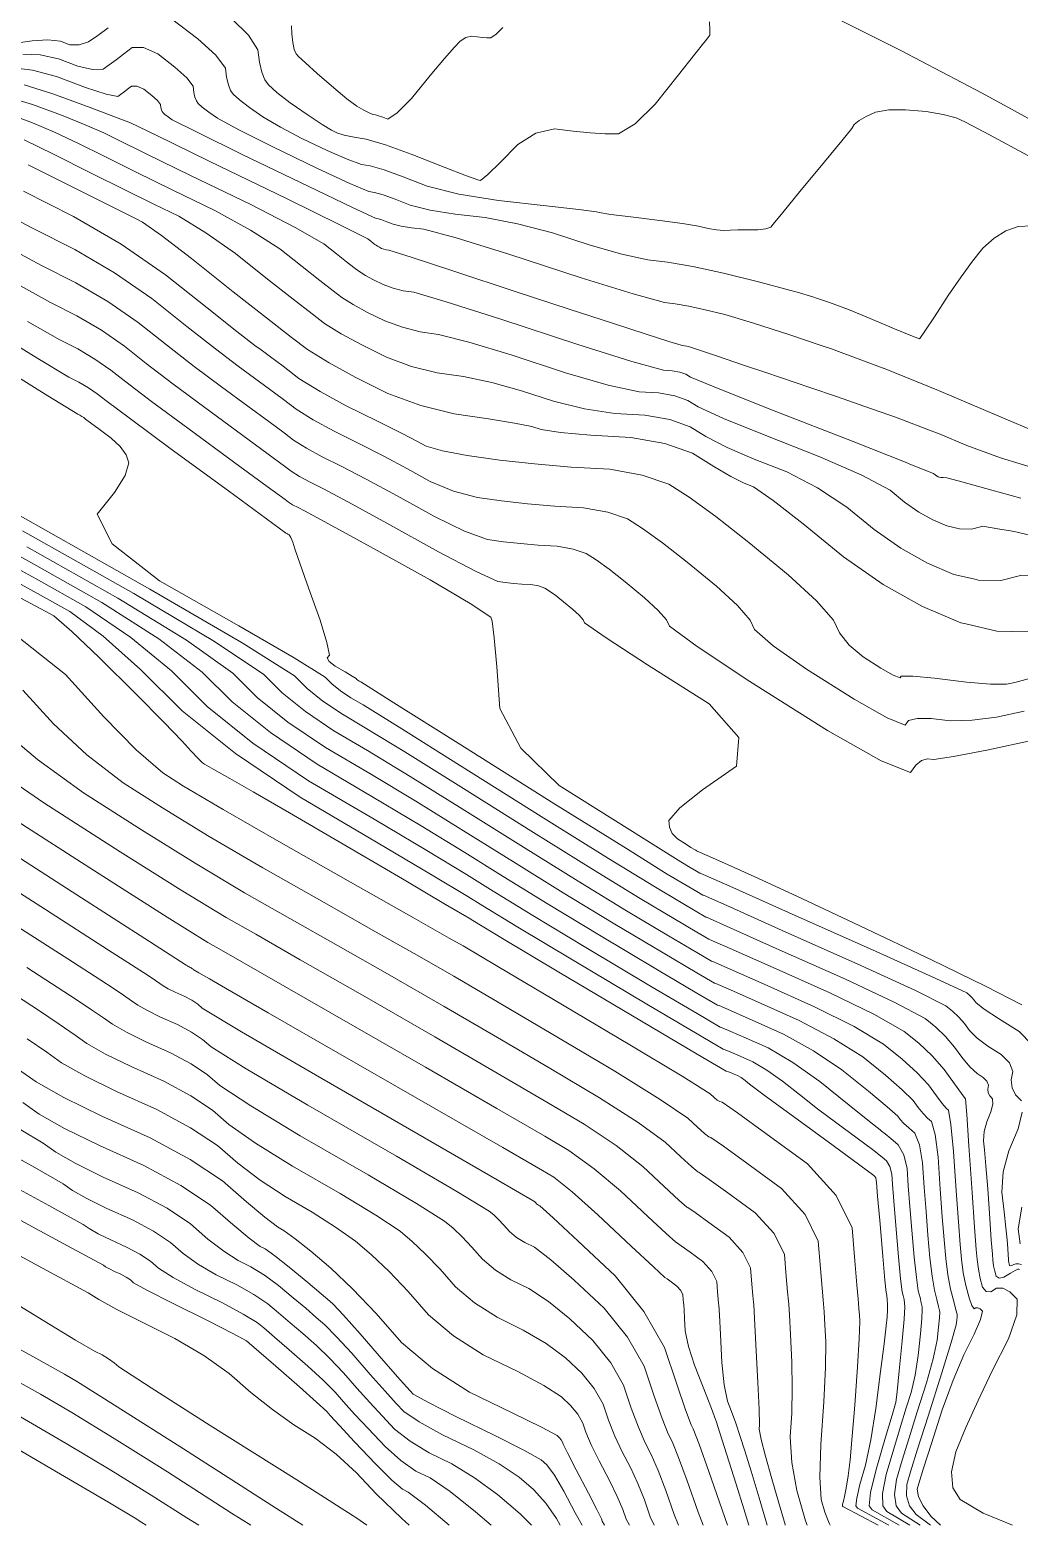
# Model space of a CAD drawing. Header units: inches. Extents: x 1337389 to 1347141, y 407035 to 414577.
# Drawn here: x 1341984.1 to 1342295.5, y 407035.3 to 407505.8 of the extents above; entities that cross this region are included whole.
import ezdxf

# ---------------------------------------------------------------- set-up
doc = ezdxf.new("R2010")
doc.units = ezdxf.units.IN
doc.header["$MEASUREMENT"] = 0
doc.layers.add('Topo', color=7, linetype='Continuous', lineweight=15, true_color=0x459900)

msp = doc.modelspace()

# ---------------------------------------------------------------- linework, layer by layer
at = {"layer": 'Topo'}
for p, q in [((1342252.713, 407399.339, 795), (1342237.783, 407404.9229, 795)), ((1342225.312, 407394.7407, 800), (1342229.614, 407393.2841, 800)), ((1342284.1448, 407386.3569, 795), (1342275.768, 407389.9261, 795)), ((1342292.8021, 407348.1351, 810), (1342289.434, 407348.6921, 810)), ((1342101.182, 407037.3989, 980), (1342103.5251, 407035.2906, 980))]:
    msp.add_line(p, q, dxfattribs=at)
for points, elevation in [([(1342028.7371, 407509.3359), (1342037.0251, 407503.0179), (1342042.6759, 407497.8391), (1342045.6901, 407493.7991), (1342046.0669, 407490.8979), (1342046.6, 407488.5601), (1342047.2901, 407486.7841), (1342048.1351, 407485.571), (1342050.1171, 407483.782), (1342053.238, 407481.4173), (1342057.4971, 407478.4769), (1342062.9929, 407475.2319), (1342069.728, 407471.6799), (1342077.7011, 407467.822), (1342083.951, 407465.095), (1342088.4758, 407463.4998), (1342091.2781, 407463.0348), (1342095.658, 407461.7371), (1342101.615, 407459.607), (1342109.15, 407456.643), (1342119.1659, 407454.131), (1342131.663, 407452.0732), (1342146.6399, 407450.4681), (1342156.91, 407449.305), (1342162.4697, 407448.5859), (1342163.3229, 407448.309), (1342166.9361, 407447.7658), (1342173.31, 407446.9559), (1342182.444, 407445.88), (1342189.5401, 407444.9161), (1342194.5961, 407444.0631), (1342197.6121, 407443.3219), (1342200.276, 407442.865), (1342202.5879, 407442.691), (1342204.547, 407442.8011), (1342206.9801, 407442.872), (1342209.8849, 407442.9018), (1342213.2639, 407442.8929), (1342215.751, 407443.1819), (1342217.345, 407443.7699), (1342218.046, 407444.657), (1342221.092, 407448.3701), (1342226.4829, 407454.9091), (1342234.2179, 407464.2761), (1342239.647, 407470.917), (1342242.77, 407474.8331), (1342243.5861, 407476.0239), (1342245.1131, 407477.2709), (1342247.3521, 407478.573), (1342250.3009, 407479.932), (1342254.431, 407480.636), (1342259.7399, 407480.687), (1342266.2301, 407480.085), (1342271.5431, 407479.237), (1342275.68, 407478.1432), (1342278.6398, 407476.8031), (1342286.157, 407472.833), (1342298.232, 407466.2351)], 785), ([(1342047.6459, 407509.341), (1342052.9779, 407504.1058), (1342055.8971, 407499.5391), (1342056.4037, 407495.6421), (1342057.1211, 407492.4992), (1342058.047, 407490.113), (1342059.1821, 407488.482), (1342061.847, 407486.0781), (1342066.0401, 407482.9006), (1342071.7619, 407478.951), (1342076.116, 407476.057), (1342079.0999, 407474.219), (1342080.7149, 407473.438), (1342083.071, 407472.7039), (1342086.1701, 407472.02), (1342090.0101, 407471.383), (1342096.012, 407469.6041), (1342104.1768, 407466.6841), (1342114.5039, 407462.6222), (1342121.581, 407459.8929), (1342125.407, 407458.498), (1342125.983, 407458.4361), (1342128.2271, 407460.2951), (1342132.1401, 407464.0739), (1342137.7211, 407469.7751), (1342143.4071, 407473.317), (1342149.1991, 407474.702), (1342155.097, 407473.9282), (1342160.4239, 407473.408), (1342165.182, 407473.1429), (1342169.3709, 407473.1319), (1342174.616, 407476.2232), (1342180.918, 407482.417), (1342188.2772, 407491.713), (1342193.3902, 407498.163), (1342196.259, 407501.7639), (1342196.8819, 407502.5189), (1342197.394, 407503.1641), (1342197.7971, 407503.6991), (1342198.089, 407504.1248), (1342198.158, 407505.6848), (1342198.005, 407508.377)], 780), ([(1342133.024, 407506.5761), (1342130.9051, 407504.431), (1342129.2139, 407503.3599), (1342127.9518, 407503.3629), (1342126.518, 407503.4432), (1342124.9129, 407503.6), (1342123.1361, 407503.833), (1342121.3549, 407503.3781), (1342119.5679, 407502.236), (1342117.7759, 407500.4059), (1342114.6182, 407496.7971), (1342110.093, 407491.4103), (1342104.2009, 407484.2442), (1342099.7519, 407479.671), (1342096.7462, 407477.693), (1342095.183, 407478.307), (1342093.8869, 407478.7591), (1342092.8581, 407479.0481), (1342092.097, 407479.1751), (1342090.879, 407479.6771), (1342089.2051, 407480.5541), (1342087.075, 407481.807), (1342083.9231, 407484.155), (1342079.7491, 407487.5959), (1342074.5532, 407492.1321), (1342070.8539, 407495.419), (1342068.6531, 407497.4571), (1342067.948, 407498.2459), (1342067.3631, 407499.692), (1342066.8971, 407501.796), (1342066.549, 407504.557), (1342066.4891, 407507.139)], 775), ([(1342237.4359, 407509.7379), (1342258.2358, 407499.3642), (1342283.863, 407485.861), (1342314.3191, 407469.2288)], 780), ([(1341978.9829, 407501.4819), (1341984.8991, 407502.4081), (1341989.8189, 407502.6621), (1341993.7421, 407502.245), (1341996.6679, 407501.1549), (1341999.5981, 407501.091), (1342002.5331, 407502.0509), (1342005.471, 407504.037), (1342008.7681, 407506.4301)], 785), ([(1341999.178, 407494.4249), (1341993.1252, 407496.679), (1341987.383, 407497.914), (1341981.9541, 407498.1322)], 790), ([(1342225.579, 407423.277), (1342223.2371, 407423.9568), (1342213.8869, 407426.416), (1342202.4749, 407429.2189), (1342192.7859, 407431.333), (1342184.8199, 407432.7581), (1342178.5759, 407433.4929), (1342170.4681, 407435.2659), (1342160.495, 407438.075), (1342148.659, 407441.92), (1342137.6261, 407444.8209), (1342127.395, 407446.777), (1342117.9671, 407447.787), (1342110.101, 407449.0831), (1342103.7959, 407450.6631), (1342099.0531, 407452.5291), (1342095.3029, 407453.87), (1342092.546, 407454.6872), (1342090.7831, 407454.9802), (1342084.8299, 407457.486), (1342074.6881, 407462.206), (1342060.3572, 407469.1401), (1342049.8711, 407474.406), (1342043.2309, 407478.0041), (1342040.4359, 407479.933), (1342038.3879, 407481.485), (1342037.087, 407482.6589), (1342036.532, 407483.4552), (1342036.0799, 407484.621), (1342035.7299, 407486.1549), (1342035.4829, 407488.0591), (1342033.5049, 407490.7099), (1342029.7959, 407494.109), (1342024.3573, 407498.255), (1342019.8541, 407500.317), (1342016.2849, 407500.2941), (1342013.6509, 407498.1868), (1342011.252, 407496.3481), (1342009.0891, 407494.778), (1342007.16, 407493.4749), (1342003.8568, 407493.357), (1341999.178, 407494.4249)], 790), ([(1342217.469, 407411.7401), (1342211.5761, 407413.638), (1342202.805, 407416.2301), (1342196.6761, 407417.7351), (1342191.473, 407418.8709), (1342187.1949, 407419.6361), (1342183.842, 407420.031), (1342173.9991, 407422.766), (1342157.668, 407427.8399), (1342134.8479, 407435.2549), (1342118.3419, 407440.337), (1342108.1501, 407443.085), (1342104.272, 407443.5009), (1342101.036, 407444.034), (1342098.4419, 407444.684), (1342096.4911, 407445.452), (1342094.949, 407446.003), (1342093.8149, 407446.3389), (1342093.089, 407446.4601), (1342085.709, 407449.8769), (1342071.6749, 407456.5909), (1342050.9849, 407466.601), (1342036.749, 407473.5809), (1342028.9651, 407477.53), (1342027.634, 407478.449), (1342026.659, 407479.1881), (1342026.039, 407479.7469), (1342025.7751, 407480.1271), (1342025.5601, 407480.6819), (1342025.393, 407481.412), (1342025.2749, 407482.319), (1342024.3331, 407483.5813), (1342022.5669, 407485.2), (1342019.9769, 407487.1741), (1342017.833, 407488.156), (1342016.1331, 407488.1461), (1342014.879, 407487.1421), (1342013.7359, 407486.2669), (1342012.706, 407485.518), (1342011.788, 407484.8979), (1342008.1148, 407485.624), (1342001.688, 407487.6949), (1341992.5079, 407491.1132), (1341984.948, 407493.1669), (1341979.008, 407493.8551)], 795), ([(1341982.3361, 407488.4838), (1341991.364, 407485.7441), (1342003.145, 407481.358), (1342011.1161, 407478.375), (1342015.2761, 407476.796), (1342015.626, 407476.62), (1342024.0399, 407472.5391), (1342040.5178, 407464.5521), (1342065.0602, 407452.6609), (1342081.727, 407444.4899), (1342090.521, 407440.0401), (1342091.4391, 407439.3102), (1342092.172, 407438.7329), (1342092.7171, 407438.309), (1342093.0768, 407438.0369), (1342093.5519, 407437.7401), (1342094.143, 407437.4179), (1342094.8488, 407437.07), (1342095.5719, 407436.803), (1342096.3121, 407436.6161), (1342097.067, 407436.5091), (1342104.1359, 407434.275), (1342117.5171, 407429.913), (1342137.212, 407423.4239), (1342153.8681, 407417.9519), (1342167.4859, 407413.498), (1342178.0648, 407410.0599), (1342185.2731, 407407.75), (1342189.1069, 407406.5682), (1342189.57, 407406.514), (1342190.1598, 407406.4082), (1342190.878, 407406.2509), (1342191.723, 407406.044), (1342199.916, 407403.3198), (1342209.322, 407400.149)], 800), ([(1341977.9672, 407484.456), (1341984.9448, 407482.3379), (1341994.0521, 407478.947), (1342001.524, 407475.9832), (1342007.359, 407473.445), (1342011.559, 407471.3319), (1342020.6832, 407466.86), (1342034.7299, 407460.0281), (1342053.7018, 407450.8352), (1342067.6721, 407443.6572), (1342076.6421, 407438.491), (1342080.6111, 407435.3399), (1342083.7739, 407432.8471), (1342086.131, 407431.0151), (1342087.683, 407429.8422), (1342089.736, 407428.5591), (1342092.2879, 407427.1662), (1342095.3421, 407425.6631), (1342098.466, 407424.507), (1342101.6599, 407423.699), (1342104.9239, 407423.239), (1342115.163, 407420.275), (1342132.3771, 407414.809), (1342156.5651, 407406.839), (1342173.6158, 407401.4712), (1342183.5299, 407398.706), (1342186.3081, 407398.5421), (1342188.6459, 407398.1281), (1342190.5449, 407397.4639), (1342192.0039, 407396.5489), (1342201.2649, 407392.712), (1342218.3302, 407385.953), (1342243.1969, 407376.2722), (1342259.9339, 407369.6859), (1342261.643, 407368.9929)], 805), ([(1342283.3129, 407349.433), (1342280.5061, 407348.7489), (1342276.7391, 407348.7999), (1342272.675, 407349.7481), (1342268.3131, 407351.5938), (1342263.892, 407354.072), (1342259.4119, 407357.1829), (1342254.8731, 407360.9261), (1342245.9929, 407365.7009), (1342232.771, 407371.5072), (1342215.208, 407378.3452), (1342202.434, 407383.5711), (1342194.4488, 407387.1859), (1342191.253, 407389.1901), (1342187.0941, 407390.6449), (1342181.9719, 407391.5518), (1342175.8879, 407391.91), (1342166.1381, 407394.0252), (1342152.7209, 407397.897), (1342135.6379, 407403.5261), (1342122.3239, 407407.55), (1342112.7811, 407409.9691), (1342107.008, 407410.7832), (1342101.3592, 407412.2121), (1342095.8342, 407414.2549), (1342090.434, 407416.9131), (1342085.9189, 407419.3772), (1342082.29, 407421.6459), (1342079.5451, 407423.7212), (1342075.3759, 407426.9621), (1342069.782, 407431.3691), (1342062.763, 407436.943), (1342053.617, 407442.8229), (1342042.344, 407449.0101), (1342028.9432, 407455.503), (1342017.3261, 407461.1811), (1342007.4931, 407466.045), (1341999.443, 407470.0929), (1341991.9319, 407473.591), (1341984.96, 407476.5369), (1341978.527, 407478.9322)], 810), ([(1342282.041, 407332.8218), (1342274.925, 407334.4821), (1342266.6619, 407337.9779), (1342258.287, 407342.673), (1342249.801, 407348.5659), (1342241.204, 407355.6571), (1342232.052, 407361.7151), (1342222.3459, 407366.7419), (1342212.086, 407370.736), (1342203.602, 407374.43), (1342196.893, 407377.8232), (1342191.9611, 407380.9161), (1342185.5419, 407383.1621), (1342177.6372, 407384.5621), (1342168.2461, 407385.1151), (1342158.6591, 407386.5792), (1342148.8771, 407388.9551), (1342138.899, 407392.2431), (1342129.4861, 407394.8241), (1342120.6379, 407396.699), (1342112.355, 407397.8668), (1342104.252, 407399.916), (1342096.3269, 407402.8479), (1342088.58, 407406.661), (1342082.103, 407410.1951), (1342076.8971, 407413.4499), (1342072.959, 407416.4269), (1342066.978, 407421.0761), (1342058.9529, 407427.399), (1342048.8839, 407435.3949), (1342039.562, 407441.99), (1342030.986, 407447.1841), (1342023.1559, 407450.978), (1342013.9699, 407455.502), (1342003.426, 407460.7568), (1341991.5259, 407466.7419), (1341982.34, 407471.1992)], 815), ([(1341983.6091, 407463.3912), (1341999.3599, 407455.4689), (1342010.6129, 407449.8231), (1342017.3692, 407446.4529), (1342019.628, 407445.359), (1342025.5061, 407441.1571), (1342035.0048, 407433.847), (1342048.1238, 407423.4281), (1342058.581, 407415.1899), (1342066.3731, 407409.1319), (1342071.5032, 407405.255), (1342078.2871, 407401.0139), (1342086.7259, 407396.409), (1342096.819, 407391.441), (1342107.1449, 407387.621), (1342117.7029, 407384.95), (1342128.4951, 407383.4279), (1342136.6469, 407382.0983), (1342142.159, 407380.9599), (1342145.033, 407380.013), (1342151.1811, 407379.133), (1342160.6029, 407378.3191), (1342173.3009, 407377.571), (1342183.989, 407375.6791), (1342192.6689, 407372.642), (1342199.3379, 407368.461), (1342204.7701, 407365.2891), (1342208.965, 407363.128), (1342211.9209, 407361.977), (1342218.111, 407357.73), (1342227.534, 407350.387), (1342240.19, 407339.949), (1342252.6831, 407331.2739), (1342265.0107, 407324.3629), (1342277.1752, 407319.2161), (1342278.691, 407318.862)], 820), ([(1341982.0942, 407455.0771), (1341997.905, 407447.125), (1342012.816, 407438.3541), (1342026.826, 407428.763), (1342039.936, 407418.353), (1342049.3141, 407410.9448), (1342054.9598, 407406.5389), (1342056.875, 407405.136), (1342059.8238, 407402.9359), (1342063.807, 407399.9401), (1342068.825, 407396.1471), (1342075.4601, 407391.9992), (1342083.7131, 407387.4963), (1342093.5839, 407382.637), (1342101.0611, 407378.9008), (1342106.146, 407376.2879), (1342108.837, 407374.7969), (1342114.047, 407373.322), (1342121.775, 407371.8619), (1342132.021, 407370.4171), (1342142.912, 407369.2151), (1342154.4489, 407368.2559), (1342166.6309, 407367.5392), (1342176.886, 407365.7241), (1342185.213, 407362.8111), (1342191.6109, 407358.7981), (1342200.012, 407352.7121), (1342210.4159, 407344.552), (1342222.8211, 407334.3188), (1342231.7069, 407326.1629), (1342237.0719, 407320.0842), (1342238.9171, 407316.0832), (1342242.018, 407312.2321), (1342246.3737, 407308.5311), (1342251.9857, 407304.9809), (1342255.8579, 407302.789), (1342257.9881, 407301.9539), (1342258.378, 407302.4759), (1342261.9929, 407302.4219), (1342268.8339, 407301.7911), (1342278.8999, 407300.5843), (1342286.4691, 407299.9631), (1342291.539, 407299.93), (1342294.1109, 407300.484), (1342298.787, 407301.7118)], 825), ([(1341973.911, 407449.186), (1341984.948, 407443.3781), (1341998.2331, 407436.696), (1342010.761, 407429.3259), (1342022.5332, 407421.2681), (1342033.548, 407412.521), (1342042.601, 407405.436), (1342049.6929, 407400.014), (1342054.8219, 407396.2551), (1342059.5809, 407392.737), (1342063.97, 407389.4581), (1342067.989, 407386.4201), (1342073.3041, 407383.097), (1342079.915, 407379.49), (1342087.8211, 407375.598), (1342095.495, 407371.673), (1342102.935, 407367.7149), (1342110.1429, 407363.723), (1342117.4898, 407360.7039), (1342124.978, 407358.6559), (1342132.6049, 407357.581), (1342140.713, 407356.686), (1342149.301, 407355.972), (1342158.3701, 407355.4389), (1342166.0029, 407354.087), (1342172.202, 407351.918), (1342176.9651, 407348.932), (1342183.219, 407344.4011), (1342190.964, 407338.3269), (1342200.1979, 407330.709), (1342206.813, 407324.638), (1342210.8071, 407320.1121), (1342212.18, 407317.1341), (1342218.101, 407311.9819), (1342228.5701, 407304.656), (1342243.5861, 407295.1579), (1342253.944, 407289.2908), (1342259.6439, 407287.0571), (1342260.6871, 407288.4551), (1342263.3868, 407289.146), (1342267.746, 407289.1308), (1342273.761, 407288.41), (1342280.6458, 407288.5479), (1342288.398, 407289.5452), (1342297.0199, 407291.4019)], 830), ([(1342299.509, 407444.1681), (1342295.1901, 407443.9452), (1342291.2809, 407442.5719), (1342287.5851, 407440.2979), (1342284.1011, 407437.124), (1342280.829, 407433.05), (1342277.1899, 407428.0841), (1342273.184, 407422.2271), (1342268.8121, 407415.4799), (1342265.8399, 407410.9579), (1342264.2711, 407408.6609), (1342264.1018, 407408.5901), (1342261.4401, 407409.6291), (1342256.2828, 407411.7779), (1342248.632, 407415.0382), (1342241.7889, 407417.8018), (1342235.754, 407420.0701), (1342231.7091, 407421.4399)], 790), ([(1341977.081, 407437.488), (1341987.8021, 407431.6781), (1341998.56, 407426.267), (1342008.7061, 407420.299), (1342018.2402, 407413.7729), (1342027.16, 407406.6889), (1342035.8888, 407399.928), (1342044.425, 407393.4901), (1342052.768, 407387.3749), (1342059.338, 407382.5371), (1342064.1331, 407378.976), (1342067.1529, 407376.693), (1342071.148, 407374.1962), (1342076.117, 407371.485), (1342082.0589, 407368.5591), (1342089.929, 407364.4451), (1342099.725, 407359.142), (1342111.4491, 407352.6492), (1342120.9339, 407348.0859), (1342128.181, 407345.4509), (1342133.1892, 407344.7441), (1342138.5129, 407344.157), (1342144.153, 407343.6881), (1342150.1079, 407343.3378), (1342155.121, 407342.4511), (1342159.191, 407341.026), (1342162.3191, 407339.065), (1342166.4261, 407336.09), (1342171.5111, 407332.101), (1342177.5759, 407327.099), (1342181.919, 407323.112), (1342184.542, 407320.14), (1342185.4441, 407318.1841), (1342194.1849, 407311.7311), (1342210.7651, 407300.781), (1342235.1849, 407285.3339), (1342252.03, 407275.7942), (1342261.3, 407272.1608), (1342262.9958, 407274.434), (1342264.782, 407275.8712), (1342266.6569, 407276.4719), (1342268.622, 407276.2359), (1342274.8229, 407277.132), (1342285.258, 407279.16), (1342299.9281, 407282.3201)], 835), ([(1342296.3662, 407198.9741), (1342284.8561, 407204.8958), (1342267.8441, 407213.2049), (1342245.3309, 407223.9021), (1342227.1351, 407232.4541), (1342213.256, 407238.8629), (1342203.6941, 407243.128), (1342197.316, 407245.9721), (1342194.1156, 407247.398), (1342193.9661, 407247.483), (1342193.6891, 407247.6472), (1342193.28, 407247.8911), (1342192.1941, 407248.5648), (1342190.432, 407249.6681), (1342187.9931, 407251.1998), (1342186.3119, 407252.9421), (1342185.388, 407254.893), (1342185.221, 407257.0531), (1342188.6931, 407260.9709), (1342195.8029, 407266.6459), (1342206.5521, 407274.077), (1342207.256, 407283.12), (1342197.9132, 407293.774), (1342178.5249, 407306.038), (1342165.4558, 407314.5251), (1342158.707, 407319.235), (1342158.2771, 407320.168), (1342157.0249, 407321.586), (1342154.953, 407323.4889), (1342152.0589, 407325.8762), (1342149.6331, 407327.779), (1342147.6731, 407329.198), (1342146.1812, 407330.134), (1342144.2381, 407330.8142), (1342141.8471, 407331.2371), (1342139.005, 407331.404), (1342136.3142, 407331.6279), (1342133.7741, 407331.908), (1342131.3841, 407332.2449), (1342124.377, 407335.4679), (1342112.754, 407341.576), (1342096.515, 407350.5692), (1342084.3621, 407357.2169), (1342076.297, 407361.5211), (1342072.3179, 407363.4789), (1342068.992, 407365.294), (1342066.3182, 407366.9659), (1342064.2949, 407368.495), (1342059.0941, 407372.3381), (1342050.7148, 407378.4941), (1342039.1569, 407386.9649), (1342029.176, 407394.4202), (1342020.7719, 407400.857), (1342013.9461, 407406.277), (1342006.6519, 407411.271), (1341998.888, 407415.8381), (1341990.656, 407419.9789), (1341980.2509, 407425.7911)], 840), ([(1342231.7091, 407421.4399), (1342230.5259, 407421.841), (1342225.579, 407423.277)], 790), ([(1341983.4212, 407414.0929), (1341993.5099, 407408.2789), (1341999.2161, 407405.4089), (1342004.597, 407402.244), (1342009.653, 407398.7822), (1342014.3849, 407395.0251), (1342022.463, 407388.911), (1342033.889, 407380.441), (1342048.661, 407369.6139), (1342058.851, 407362.138), (1342064.4579, 407358.013), (1342065.4819, 407357.2389), (1342066.836, 407356.3931), (1342068.5199, 407355.4731), (1342070.5348, 407354.4821), (1342078.1319, 407350.357), (1342091.3112, 407343.0999), (1342110.0731, 407332.71), (1342122.7141, 407325.3559), (1342129.2339, 407321.038), (1342129.6319, 407319.7559), (1342130.2359, 407314.5261), (1342131.0441, 407305.349), (1342132.058, 407292.2231), (1342138.6201, 407279.7731), (1342150.7299, 407267.9991), (1342168.3899, 407256.9), (1342181.151, 407248.9109), (1342189.013, 407244.0339), (1342191.9779, 407242.2681), (1342193.982, 407241.081), (1342195.025, 407240.4749), (1342195.108, 407240.4489), (1342204.3819, 407236.32), (1342222.8459, 407228.088), (1342250.5018, 407215.7531), (1342269.218, 407207.3059), (1342278.9939, 407202.7449), (1342279.8319, 407202.071), (1342280.6037, 407201.3259), (1342281.31, 407200.51), (1342281.9499, 407199.6211), (1342284.5179, 407197.676), (1342289.0172, 407194.6731), (1342295.4439, 407190.6139), (1342299.466, 407186.5241)], 845), ([(1341970.2259, 407412.4269), (1341986.591, 407402.3951), (1341996.3641, 407396.579), (1341999.5441, 407394.98), (1342002.5421, 407393.2159), (1342005.3599, 407391.2869), (1342007.9969, 407389.1931), (1342015.7509, 407383.4028), (1342028.621, 407373.9161), (1342046.6079, 407360.7341), (1342058.6079, 407351.9388), (1342064.6211, 407347.5309), (1342064.6459, 407347.5119), (1342064.6799, 407347.4909), (1342064.722, 407347.468), (1342064.7732, 407347.443), (1342064.9621, 407347.34), (1342065.291, 407347.159), (1342065.759, 407346.9001), (1342066.2871, 407346.0351), (1342066.8732, 407344.5631), (1342067.519, 407342.4867), (1342069.1631, 407337.7139), (1342071.8049, 407330.2461), (1342075.445, 407320.0832), (1342077.641, 407313.0191), (1342078.3932, 407309.0553), (1342077.7019, 407308.1901), (1342078.298, 407307.0188), (1342080.1799, 407305.5399), (1342083.35, 407303.7538), (1342085.5512, 407302.4759), (1342086.785, 407301.704), (1342087.0511, 407301.4392), (1342087.3899, 407301.167), (1342087.8021, 407300.889), (1342088.2879, 407300.6031), (1342098.6629, 407294.096), (1342118.925, 407281.367), (1342149.0759, 407262.416), (1342171.017, 407248.687), (1342184.7469, 407240.1771), (1342190.2668, 407236.8879), (1342193.998, 407234.679), (1342195.9411, 407233.5509), (1342196.095, 407233.5021), (1342204.4311, 407229.798), (1342220.9469, 407222.438), (1342245.6451, 407211.4221), (1342262.8102, 407203.5161), (1342272.442, 407198.7181), (1342274.542, 407197.031), (1342276.4759, 407195.163), (1342278.2442, 407193.116), (1342279.8479, 407190.89), (1342282.3081, 407188.526), (1342285.6261, 407186.0259), (1342289.8011, 407183.389), (1342292.414, 407180.733), (1342293.4651, 407178.0571), (1342292.9548, 407175.3609), (1342293.238, 407172.9219), (1342294.316, 407170.739), (1342296.189, 407168.8119)], 850), ([(1342233.4981, 407406.4009), (1342222.991, 407409.961), (1342217.469, 407411.7401)], 795), ([(1342237.783, 407404.9229), (1342237.0481, 407405.1977), (1342233.4981, 407406.4009)], 795), ([(1341971.5022, 407402.0041), (1341989.7611, 407390.6979), (1341999.2169, 407384.88), (1341999.871, 407384.551), (1342000.4878, 407384.188), (1342001.0671, 407383.7921), (1342001.6089, 407383.3609), (1342003.2351, 407382.148), (1342005.943, 407380.152), (1342009.7349, 407377.372), (1342012.563, 407374.683), (1342014.4262, 407372.0832), (1342015.325, 407369.573), (1342014.103, 407365.6208), (1342010.7589, 407360.2279), (1342005.293, 407353.3921), (1342010.0019, 407344.129), (1342024.884, 407332.4389), (1342049.9419, 407318.3219), (1342067.3469, 407308.2129), (1342077.1, 407302.1109), (1342079.202, 407300.0171), (1342081.8829, 407297.8678), (1342085.1451, 407295.664), (1342088.9868, 407293.4061), (1342100.3898, 407286.3421), (1342119.3549, 407274.475), (1342145.8801, 407257.8028), (1342166.2559, 407245.0851), (1342180.4811, 407236.32), (1342188.5561, 407231.5089), (1342194.0142, 407228.2771), (1342196.8571, 407226.6259), (1342197.082, 407226.5551), (1342204.48, 407223.2749), (1342219.048, 407216.7871), (1342240.7879, 407207.091), (1342256.4019, 407199.726), (1342265.8901, 407194.692), (1342269.251, 407191.99), (1342272.3468, 407189.0001), (1342275.179, 407185.723), (1342277.7459, 407182.158), (1342280.0981, 407179.377), (1342282.2359, 407177.379), (1342284.159, 407176.164), (1342285.3619, 407174.9412), (1342285.846, 407173.708), (1342285.6111, 407172.4672), (1342285.742, 407171.3441), (1342286.2379, 407170.3379), (1342287.0999, 407169.4508), (1342287.2261, 407167.801), (1342286.6141, 407165.3879), (1342285.2659, 407162.2121), (1342284.4811, 407159.15), (1342284.2591, 407156.2011), (1342284.5999, 407153.3649), (1342285.043, 407148.349), (1342285.5879, 407141.154), (1342286.2349, 407131.7799), (1342286.7211, 407124.9059), (1342287.0451, 407120.5329), (1342287.2079, 407118.6609), (1342287.4571, 407116.8841), (1342287.7918, 407115.2021), (1342288.2139, 407113.616), (1342289.1829, 407112.987), (1342290.7, 407113.3149), (1342292.7639, 407114.599), (1342294.2249, 407115.438), (1342295.0831, 407115.8309), (1342295.339, 407115.7779), (1342295.5578, 407115.6881)], 855), ([(1342209.322, 407400.149), (1342215.456, 407398.0808), (1342225.312, 407394.7407)], 800), ([(1342275.768, 407389.9261), (1342270.074, 407392.3519), (1342252.7429, 407399.3279), (1342252.713, 407399.339)], 795), ([(1342229.614, 407393.2841), (1342238.3428, 407390.3259), (1342244.782, 407388.0528)], 800), ([(1342244.782, 407388.0528), (1342256.565, 407383.893), (1342268.628, 407379.3449)], 800), ([(1342301.995, 407378.797), (1342289.043, 407384.27), (1342284.1448, 407386.3569)], 795), ([(1342268.628, 407379.3449), (1342270.119, 407378.7831), (1342279.0081, 407374.9961), (1342289.6299, 407371.1799), (1342301.9871, 407367.3341), (1342302.0091, 407367.3278)], 800), ([(1342261.643, 407368.9929), (1342268.5429, 407366.1948), (1342269.023, 407365.799), (1342269.4971, 407365.4711), (1342269.9642, 407365.209), (1342270.4251, 407365.014), (1342270.855, 407364.9131), (1342271.2528, 407364.908), (1342271.619, 407364.997), (1342272.7649, 407364.8081), (1342274.688, 407364.3401), (1342277.3911, 407363.592), (1342286.912, 407360.9719), (1342296.028, 407358.465)], 805), ([(1341980.3551, 407353.2719), (1342021.9169, 407329.8569), (1342050.9382, 407312.9389), (1342067.4161, 407302.518), (1342071.3531, 407298.5949), (1342076.3771, 407294.5692), (1342082.4881, 407290.44), (1342089.6859, 407286.208), (1342102.118, 407278.5891), (1342119.7839, 407267.5832), (1342142.6838, 407253.19), (1342161.4939, 407241.4829), (1342176.215, 407232.463), (1342186.845, 407226.129), (1342194.031, 407221.8751), (1342197.772, 407219.7009), (1342198.069, 407219.6079), (1342204.5279, 407216.7531), (1342217.149, 407211.137), (1342235.9318, 407202.7591), (1342249.9941, 407195.9358), (1342259.3369, 407190.6651), (1342263.96, 407186.9488), (1342268.1311, 407182.958), (1342271.851, 407178.694), (1342275.1192, 407174.156), (1342277.3272, 407171.1058), (1342278.4758, 407169.5431), (1342278.5652, 407169.469), (1342278.963, 407164.5127), (1342279.6689, 407154.6769), (1342280.685, 407139.9599), (1342281.4552, 407129.081), (1342281.979, 407122.041), (1342282.2569, 407118.8398), (1342282.6829, 407115.802), (1342283.2571, 407112.9272), (1342283.9781, 407110.2152), (1342285.0739, 407108.789), (1342286.5439, 407108.6509), (1342288.3891, 407109.7993), (1342290.3969, 407109.8001), (1342292.5681, 407108.655), (1342294.9008, 407106.362), (1342294.7543, 407101.4539), (1342292.127, 407093.933), (1342287.0191, 407083.7979), (1342282.5549, 407074.4869), (1342278.7341, 407066.0001), (1342275.5561, 407058.3389), (1342274.1939, 407052.017), (1342274.649, 407047.0371), (1342276.919, 407043.396), (1342284.1642, 407039.077), (1342293.4212, 407035.2906)], 860), ([(1341964.6431, 407349.1502), (1341984.6479, 407338.0919), (1342006.784, 407325.6209), (1342024.689, 407314.1701), (1342038.3628, 407303.739), (1342047.8069, 407294.3291), (1342059.858, 407284.6719), (1342074.517, 407274.7681), (1342091.782, 407264.616), (1342107.3011, 407255.33), (1342121.0719, 407246.908), (1342133.0959, 407239.3509), (1342147.2109, 407230.6789), (1342163.4161, 407220.892), (1342181.7118, 407209.9911), (1342194.0799, 407202.6689), (1342200.5189, 407198.9279), (1342201.0309, 407198.767), (1342204.675, 407197.1859), (1342211.4519, 407194.1851), (1342221.3618, 407189.765), (1342230.7709, 407184.5659), (1342239.68, 407178.586), (1342248.0881, 407171.8261), (1342253.95, 407166.9631), (1342257.2658, 407163.9972), (1342258.036, 407162.9281), (1342259.187, 407161.68), (1342260.7199, 407160.2551), (1342262.634, 407158.65), (1342264.0891, 407154.9931), (1342265.0839, 407149.282), (1342265.6199, 407141.518), (1342266.186, 407133.946), (1342266.781, 407126.566), (1342267.4062, 407119.3781), (1342268.085, 407113.5991), (1342268.8179, 407109.2289), (1342269.6057, 407106.2671), (1342270.146, 407104.123), (1342270.4377, 407102.797), (1342270.4819, 407102.289), (1342270.3739, 407100.563), (1342270.114, 407097.6191), (1342269.7018, 407093.457), (1342268.4438, 407087.617), (1342266.3391, 407080.1), (1342263.3868, 407070.904), (1342260.8289, 407062.764), (1342258.665, 407055.6791), (1342256.893, 407049.6501), (1342256.2618, 407044.8738), (1342256.7721, 407041.3532), (1342258.4209, 407039.0859), (1342264.3181, 407035.2906)], 875), ([(1341981.7862, 407348.2121), (1342016.8729, 407328.4452), (1342042.188, 407313.349), (1342057.7321, 407302.9249), (1342063.505, 407297.173), (1342070.871, 407291.27), (1342079.831, 407285.2159), (1342090.3849, 407279.011), (1342103.8451, 407270.8359), (1342120.213, 407260.6922), (1342139.4878, 407248.5769), (1342156.733, 407237.882), (1342171.948, 407228.606), (1342185.134, 407220.75), (1342194.0469, 407215.473), (1342198.688, 407212.7771), (1342199.0569, 407212.6608), (1342204.5771, 407210.2309), (1342215.2499, 407205.486), (1342231.0751, 407198.428), (1342243.5861, 407192.146), (1342252.785, 407186.639), (1342258.669, 407181.9081), (1342263.404, 407177.6261), (1342266.989, 407173.795), (1342269.4249, 407170.4129), (1342271.2798, 407167.964), (1342272.557, 407166.4471), (1342273.255, 407165.863), (1342274.005, 407161.34), (1342274.8081, 407152.8789), (1342275.6631, 407140.4791), (1342276.3651, 407130.7029), (1342276.9128, 407123.55), (1342277.3069, 407119.0199), (1342277.9089, 407114.7199), (1342278.7211, 407110.651), (1342279.7419, 407106.8132), (1342280.6122, 407104.3723), (1342281.3302, 407103.3279), (1342281.898, 407103.6809), (1342282.515, 407103.6819), (1342283.1831, 407103.3289), (1342283.9009, 407102.6239), (1342283.2799, 407099.974), (1342281.3221, 407095.378), (1342278.026, 407088.8368), (1342274.6849, 407080.915), (1342271.3002, 407071.6121), (1342267.871, 407060.9279), (1342265.4029, 407053.1891), (1342263.8989, 407048.3959), (1342263.3559, 407046.5489), (1342263.8, 407044.2111), (1342265.231, 407041.3811), (1342267.6481, 407038.0599), (1342270.7197, 407035.2906)], 865), ([(1342289.434, 407348.6921), (1342283.9751, 407349.595), (1342283.3129, 407349.433)], 810), ([(1342316.548, 407342.391), (1342313.0071, 407343.3709), (1342294.8091, 407347.803), (1342292.8021, 407348.1351)], 810), ([(1341968.745, 407342.517), (1341986.079, 407333.0321), (1342001.74, 407324.209), (1342015.9389, 407314.5801), (1342028.6789, 407304.147), (1342039.959, 407292.9069), (1342054.3518, 407281.3731), (1342071.86, 407269.5431), (1342092.481, 407257.4189), (1342109.0283, 407247.577), (1342121.5009, 407240.016), (1342129.9001, 407234.7381), (1342142.4488, 407227.0772), (1342159.15, 407217.0348), (1342180.001, 407204.6109), (1342194.0959, 407196.2669), (1342201.4349, 407192.003), (1342202.018, 407191.8189), (1342204.7239, 407190.6631), (1342209.5529, 407188.5349), (1342216.5051, 407185.434), (1342224.232, 407180.881), (1342232.7329, 407174.8759), (1342242.01, 407167.418), (1342248.345, 407162.3351), (1342251.7398, 407159.6271), (1342252.1941, 407159.295), (1342253.2969, 407158.403), (1342255.0479, 407156.9519), (1342257.447, 407154.9411), (1342259.1721, 407151.7851), (1342260.223, 407147.484), (1342260.599, 407142.0368), (1342261.0959, 407135.5681), (1342261.715, 407128.0738), (1342262.4548, 407119.5581), (1342263.1328, 407113.1879), (1342263.7481, 407108.964), (1342264.3, 407106.8871), (1342264.693, 407105.2231), (1342264.9249, 407103.975), (1342264.9979, 407103.1399), (1342264.82, 407100.3051), (1342264.3928, 407095.469), (1342263.7171, 407088.632), (1342262.754, 407082.479), (1342261.504, 407077.0111), (1342259.9691, 407072.2259), (1342258.15, 407066.33), (1342256.0472, 407059.321), (1342253.662, 407051.1999), (1342252.493, 407045.2059), (1342252.5419, 407041.3392), (1342253.8078, 407039.599), (1342261.0522, 407035.2906)], 880), ([(1341983.2169, 407343.1521), (1342011.828, 407327.0329), (1342033.4391, 407313.7599), (1342048.0479, 407303.3319), (1342055.6559, 407295.751), (1342065.365, 407287.9709), (1342077.174, 407279.9919), (1342091.0841, 407271.814), (1342105.5732, 407263.083), (1342120.6431, 407253.8), (1342136.292, 407243.964), (1342151.972, 407234.2802), (1342167.6821, 407224.749), (1342183.4229, 407215.3696), (1342194.0631, 407209.071), (1342199.6039, 407205.852), (1342200.044, 407205.714), (1342204.626, 407203.708), (1342213.3508, 407199.8361), (1342226.2179, 407194.0971), (1342237.1789, 407188.3561), (1342246.2318, 407182.6121), (1342253.3791, 407176.8671), (1342258.6771, 407172.2941), (1342262.128, 407168.8958), (1342263.73, 407166.67), (1342265.234, 407164.8218), (1342266.6391, 407163.351), (1342267.944, 407162.256), (1342269.0471, 407158.166), (1342269.9461, 407151.0801), (1342270.6419, 407140.998), (1342271.2751, 407132.324), (1342271.8469, 407125.058), (1342272.3562, 407119.1991), (1342273.0369, 407114.011), (1342273.8879, 407109.4939), (1342274.9109, 407105.647), (1342275.5991, 407103.022), (1342275.9501, 407101.6192), (1342275.966, 407101.4371), (1342275.927, 407100.821), (1342275.8349, 407099.7689), (1342275.6869, 407098.2819), (1342274.133, 407092.7561), (1342271.1732, 407083.1888), (1342266.8061, 407069.583), (1342263.509, 407059.1991), (1342261.282, 407052.0381), (1342260.1251, 407048.099), (1342260.031, 407044.5421), (1342261.001, 407041.3669), (1342263.0349, 407038.573), (1342267.5479, 407035.2906)], 870), ([(1341972.8479, 407335.8849), (1341987.51, 407327.9709), (1341996.695, 407322.797), (1342007.19, 407314.991), (1342018.9949, 407304.5541), (1342032.1101, 407291.4851), (1342048.8461, 407278.074), (1342069.203, 407264.3191), (1342093.18, 407250.2219), (1342110.7561, 407239.824), (1342121.9311, 407233.1251), (1342126.7039, 407230.1249), (1342137.6881, 407223.4762), (1342154.883, 407213.178), (1342178.2899, 407199.2319), (1342194.112, 407189.865), (1342202.3511, 407185.079), (1342203.0049, 407184.8721), (1342204.7731, 407184.1409), (1342207.6538, 407182.8841), (1342211.6481, 407181.1029), (1342216.088, 407178.4869), (1342220.9731, 407175.0361), (1342226.3029, 407170.7511), (1342232.0089, 407166.3179), (1342238.0921, 407161.7372), (1342244.5509, 407157.0081), (1342249.3172, 407153.4711), (1342252.3882, 407151.1241), (1342253.7668, 407149.9691), (1342254.758, 407148.1561), (1342255.361, 407145.6849), (1342255.577, 407142.5571), (1342256.0059, 407137.189), (1342256.6489, 407129.583), (1342257.505, 407119.7369), (1342258.1812, 407112.7761), (1342258.6781, 407108.699), (1342258.9948, 407107.5061), (1342259.24, 407106.3242), (1342259.4131, 407105.1529), (1342259.5141, 407103.992), (1342259.2671, 407100.047), (1342258.6729, 407093.319), (1342257.731, 407083.8072), (1342257.0639, 407077.3411), (1342256.6699, 407073.9208), (1342256.5498, 407073.548), (1342255.4699, 407069.8951), (1342253.43, 407062.9631), (1342250.43, 407052.75), (1342248.725, 407045.538), (1342248.3132, 407041.325), (1342249.195, 407040.113), (1342257.7677, 407035.2906)], 885), ([(1342309.971, 407333.0311), (1342306.176, 407333.7509), (1342296.33, 407334.1931), (1342289.759, 407332.59), (1342282.624, 407332.6859), (1342282.041, 407332.8218)], 815), ([(1341976.9501, 407329.253), (1341988.9411, 407322.9111), (1341991.651, 407321.3851), (1341997.323, 407316.515), (1342005.959, 407308.3009), (1342017.5581, 407296.7431), (1342026.252, 407287.9731), (1342032.042, 407281.991), (1342034.9279, 407278.797), (1342037.073, 407276.5259), (1342038.4771, 407275.1779), (1342039.1411, 407274.7519), (1342042.0139, 407273.093), (1342047.096, 407270.203), (1342054.387, 407266.0799), (1342065.8619, 407259.4421), (1342081.5229, 407250.2891), (1342101.3671, 407238.6222), (1342114.9802, 407230.603), (1342122.3601, 407226.2329), (1342123.5079, 407225.5121), (1342132.927, 407219.874), (1342150.6171, 407209.3212), (1342176.5791, 407193.852), (1342194.1278, 407183.463), (1342203.2661, 407178.1538), (1342203.992, 407177.9251), (1342204.822, 407177.6191), (1342205.7548, 407177.234), (1342206.792, 407176.772), (1342207.944, 407176.092), (1342209.2119, 407175.1971), (1342210.5962, 407174.084), (1342215.673, 407170.3011), (1342224.4439, 407163.8471), (1342236.9081, 407154.721), (1342245.336, 407148.5381), (1342249.729, 407145.297), (1342250.0859, 407144.997), (1342250.343, 407144.527), (1342250.5, 407143.887), (1342250.5558, 407143.076), (1342250.9171, 407138.8111), (1342251.583, 407131.0911), (1342252.5539, 407119.9169), (1342253.2288, 407112.3639), (1342253.6068, 407108.4341), (1342253.6891, 407108.1261), (1342253.7867, 407107.425), (1342253.9001, 407106.331), (1342254.0301, 407104.8439), (1342254.0269, 407102.958), (1342253.8932, 407100.674), (1342253.628, 407097.9911), (1342252.961, 407092.3109), (1342251.8941, 407083.6341), (1342250.4251, 407071.9601), (1342248.8499, 407062.1439), (1342247.166, 407054.189), (1342245.375, 407048.0931), (1342244.3478, 407043.8), (1342244.083, 407041.3111), (1342244.5818, 407040.6261), (1342254.467, 407035.2906)], 890), ([(1342278.691, 407318.862), (1342288.508, 407316.5721), (1342298.3109, 407316.439)], 820), ([(1342251.1565, 407035.2906), (1342239.969, 407041.1392), (1342239.8541, 407041.297), (1342239.915, 407041.871), (1342240.1521, 407042.8612), (1342240.565, 407044.267), (1342241.0529, 407046.897), (1342241.6159, 407050.7491), (1342242.2551, 407055.8239), (1342242.9599, 407063.246), (1342243.7319, 407073.0129), (1342244.5719, 407085.1271), (1342245.0939, 407093.913), (1342245.2978, 407099.3691), (1342245.1859, 407101.4959), (1342245.0691, 407103.3939), (1342244.9489, 407105.0631), (1342244.8241, 407106.502), (1342244.439, 407110.9501), (1342243.7928, 407118.407), (1342242.8859, 407128.8731), (1342237.9141, 407139.0481), (1342228.8792, 407148.9309), (1342215.778, 407158.524), (1342206.8191, 407164.9901), (1342202.002, 407168.3291), (1342201.3271, 407168.5421), (1342200.4758, 407169.061), (1342199.45, 407169.884), (1342198.2479, 407171.014), (1342189.4248, 407176.5301), (1342172.9789, 407186.4349), (1342148.9118, 407200.727), (1342131.4099, 407211.0911), (1342120.4741, 407217.5291), (1342116.1029, 407220.0391), (1342105.11, 407226.282), (1342087.4931, 407236.256), (1342063.253, 407249.963), (1342044.9221, 407260.495), (1342032.499, 407267.852), (1342025.984, 407272.035), (1342017.6131, 407279.281), (1342007.3861, 407289.5911), (1341995.302, 407302.9648), (1341977.174, 407317.3742)], 895), ([(1342040.519, 407252.0311), (1342025.857, 407260.9529), (1342013.491, 407268.892), (1342002.049, 407277.723), (1341991.533, 407287.447), (1341981.9398, 407298.064)], 900), ([(1341975.6801, 407285.3029), (1341986.486, 407276.1649), (1342000.9979, 407265.7489), (1342019.2152, 407254.053), (1342036.1149, 407243.5669), (1342051.6989, 407234.2901), (1342065.9661, 407226.223), (1342081.1981, 407217.559), (1342097.3938, 407208.2978), (1342114.5549, 407198.4411), (1342131.274, 407188.7359), (1342147.549, 407179.1819), (1342163.3821, 407169.7801), (1342175.572, 407161.9759), (1342184.118, 407155.7711), (1342189.0209, 407151.164), (1342192.437, 407148.046), (1342194.3659, 407146.4171), (1342194.8091, 407146.2781), (1342197.965, 407144.0901), (1342203.8342, 407139.8529), (1342212.4181, 407133.568), (1342218.3381, 407127.0929), (1342221.5948, 407120.4259), (1342222.189, 407113.5689), (1342222.6119, 407108.6839), (1342222.8649, 407105.7693), (1342222.9461, 407104.8259), (1342223.1529, 407101.3129), (1342223.4859, 407095.2301), (1342223.9439, 407086.5771), (1342224.0781, 407078.337), (1342223.8879, 407070.512), (1342223.3742, 407063.1), (1342223.9328, 407054.9851), (1342225.5628, 407046.167), (1342228.2649, 407036.6461), (1342228.8043, 407035.2906)], 905), ([(1341970.9219, 407274.6081), (1341988.5039, 407262.606), (1342012.5729, 407247.1541), (1342031.7119, 407235.1032), (1342045.9221, 407226.4539), (1342055.2031, 407221.2059), (1342069.2422, 407213.197), (1342088.0399, 407202.428), (1342111.5959, 407188.8969), (1342131.2059, 407177.5579), (1342146.868, 407168.41), (1342158.5841, 407161.453), (1342168.6458, 407154.6989), (1342177.0531, 407148.1489), (1342183.807, 407141.803), (1342188.417, 407137.5379), (1342190.8858, 407135.354), (1342191.2121, 407135.2522), (1342193.537, 407133.6401), (1342197.862, 407130.518), (1342204.1869, 407125.8871), (1342208.549, 407121.115), (1342210.9491, 407116.2029), (1342211.3868, 407111.15), (1342211.6991, 407107.5501), (1342211.885, 407105.4031), (1342211.945, 407104.708), (1342212.1961, 407100.2731), (1342212.6359, 407092.0968), (1342213.2659, 407080.1807), (1342213.6551, 407071.7801), (1342213.8021, 407066.8939), (1342213.7069, 407065.5242), (1342214.3219, 407062.2179), (1342215.6491, 407056.9749), (1342217.687, 407049.7971), (1342219.7498, 407042.6169), (1342221.8399, 407035.4348), (1342221.8824, 407035.2906)], 910), ([(1341976.011, 407259.4631), (1342005.9311, 407240.2542), (1342027.309, 407226.639), (1342040.1449, 407218.618), (1342044.4391, 407216.189), (1342057.2859, 407208.836), (1342078.685, 407196.5569), (1342108.6369, 407179.353), (1342131.1371, 407166.3799), (1342146.187, 407157.6371), (1342153.786, 407153.125), (1342161.72, 407147.4221), (1342169.988, 407140.528), (1342178.592, 407132.4431), (1342184.398, 407127.0309), (1342187.4051, 407124.292), (1342187.615, 407124.2261), (1342189.1101, 407123.1889), (1342191.8911, 407121.1832), (1342195.9568, 407118.205), (1342198.7609, 407115.138), (1342200.3039, 407111.9798), (1342200.585, 407108.732), (1342200.786, 407106.417), (1342200.906, 407105.037), (1342200.9437, 407104.59), (1342201.1258, 407101.3411), (1342201.451, 407095.29), (1342201.9201, 407086.4359), (1342202.6629, 407079.444), (1342203.6811, 407074.313), (1342204.9741, 407071.0429), (1342206.3181, 407067.3461), (1342207.711, 407063.2229), (1342209.1549, 407058.672), (1342211.1229, 407052.227), (1342213.6141, 407043.888), (1342216.146, 407035.2906)], 915), ([(1341964.779, 407255.537), (1341998.9161, 407233.6201), (1342021.7577, 407218.9539), (1342033.3061, 407211.5381), (1342033.5591, 407211.3729), (1342033.769, 407211.2329), (1342033.9359, 407211.118), (1342034.0611, 407211.029), (1342034.258, 407210.918), (1342034.5281, 407210.7859), (1342034.8711, 407210.631), (1342035.1569, 407210.4779), (1342035.3861, 407210.326), (1342035.5579, 407210.1759), (1342037.3299, 407209.1192), (1342040.7019, 407207.1569), (1342045.6739, 407204.2879), (1342059.1418, 407196.5438), (1342081.106, 407183.9242), (1342111.565, 407166.4281), (1342133.0318, 407154.0752), (1342145.5061, 407146.8651), (1342148.9869, 407144.7982), (1342154.793, 407140.145), (1342162.923, 407132.906), (1342173.378, 407123.0829), (1342180.3782, 407116.523), (1342183.9251, 407113.2289), (1342184.0179, 407113.2), (1342184.683, 407112.7389), (1342185.9191, 407111.8471), (1342187.7261, 407110.524), (1342188.973, 407109.16), (1342189.6582, 407107.7559), (1342189.784, 407106.3131), (1342189.8728, 407105.284), (1342189.9258, 407104.6701), (1342189.943, 407104.4719), (1342190.0239, 407103.0272), (1342190.1681, 407100.3381), (1342190.377, 407096.402), (1342191.4219, 407091.486), (1342193.3051, 407085.589), (1342196.0262, 407078.7109), (1342197.9148, 407073.8989), (1342198.974, 407071.1511), (1342199.202, 407070.4691), (1342199.3642, 407069.9938), (1342199.4611, 407069.7271), (1342199.4922, 407069.669), (1342199.6049, 407069.362), (1342199.8011, 407068.8092), (1342200.0799, 407068.0091), (1342201.2721, 407064.304), (1342203.3779, 407057.6941), (1342206.3968, 407048.1791), (1342208.8309, 407040.403), (1342210.3985, 407035.2906)], 920), ([(1342236.0517, 407035.2906), (1342235.719, 407035.901), (1342234.336, 407039.379), (1342233.2228, 407043.2999), (1342232.7909, 407050.399), (1342233.0419, 407060.675), (1342233.9739, 407074.1291), (1342234.5001, 407084.8951), (1342234.6207, 407092.9729), (1342234.336, 407098.363), (1342234.1109, 407102.3541), (1342233.9479, 407104.945), (1342233.8439, 407106.1359), (1342233.526, 407109.8169), (1342232.991, 407115.9881), (1342232.2398, 407124.6498), (1342228.126, 407133.0699), (1342220.648, 407141.2499), (1342209.806, 407149.189), (1342202.392, 407154.54), (1342198.4051, 407157.304), (1342197.8471, 407157.48), (1342196.4572, 407158.5531), (1342194.236, 407160.5239), (1342191.1832, 407163.3919), (1342182.498, 407169.253), (1342168.181, 407178.1071), (1342148.231, 407189.9539), (1342131.342, 407199.913), (1342117.514, 407207.9851), (1342106.7489, 407214.169), (1342093.1541, 407221.92), (1342076.7301, 407231.2401), (1342057.4761, 407242.1269), (1342040.519, 407252.0311)], 900), ([(1342203.7119, 407035.2906), (1342202.0259, 407040.047), (1342197.7961, 407052.19), (1342194.752, 407060.711), (1342192.8959, 407065.6091), (1342192.2281, 407066.8829), (1342190.498, 407071.577), (1342187.7061, 407079.6899), (1342183.8541, 407091.222), (1342177.4028, 407102.554), (1342168.355, 407113.686), (1342156.709, 407124.6178), (1342148.8111, 407131.971), (1342144.6598, 407135.7459), (1342144.257, 407135.9411), (1342143.9091, 407136.1619), (1342143.616, 407136.4079), (1342143.3779, 407136.6801), (1342143.1559, 407136.9141), (1342142.9508, 407137.1099), (1342142.7619, 407137.2671), (1342131.212, 407143.9641), (1342108.3032, 407157.198), (1342074.034, 407176.971), (1342050.7169, 407190.5641), (1342038.3529, 407197.977), (1342036.941, 407199.2091), (1342035.063, 407200.453), (1342032.7181, 407201.7099), (1342029.9049, 407202.9789), (1342027.689, 407204.0689), (1342026.07, 407204.9792), (1342025.047, 407205.71), (1342023.6731, 407206.65), (1342021.949, 407207.798), (1342019.8741, 407209.156), (1342008.9111, 407216.2122), (1341989.0581, 407228.9672), (1341960.3159, 407247.4201)], 925), ([(1341979.199, 407224.3129), (1341996.0629, 407213.4711), (1342006.443, 407206.774), (1342010.3391, 407204.2238), (1342013.5769, 407202.066), (1342016.1569, 407200.3019), (1342018.0789, 407198.929), (1342021.12, 407197.2201), (1342025.282, 407195.1731), (1342030.5641, 407192.7899), (1342034.969, 407190.4291), (1342038.4971, 407188.092), (1342041.148, 407185.777), (1342052.194, 407178.8809), (1342071.6339, 407167.4019), (1342099.4691, 407151.342), (1342118.4968, 407140.242), (1342128.718, 407134.103), (1342130.1319, 407132.9261), (1342131.668, 407131.462), (1342133.3251, 407129.7131), (1342135.1051, 407127.6782), (1342137.2959, 407125.835), (1342139.898, 407124.184), (1342142.911, 407122.725), (1342148.0729, 407118.7921), (1342155.383, 407112.3859), (1342164.842, 407103.507), (1342172.1909, 407094.466), (1342177.4301, 407085.262), (1342180.5592, 407075.896), (1342183.0811, 407068.8219), (1342184.9951, 407064.0401), (1342186.301, 407061.5489), (1342188.317, 407056.6011), (1342191.0441, 407049.196), (1342194.479, 407039.333), (1342196.0157, 407035.2906)], 930), ([(1341983.2151, 407210.7292), (1341993.0109, 407204.3921), (1341998.729, 407200.649), (1342003.4812, 407197.4828), (1342007.267, 407194.893), (1342010.087, 407192.8791), (1342014.551, 407190.371), (1342020.6589, 407187.3671), (1342028.4109, 407183.8691), (1342034.8749, 407180.4049), (1342040.053, 407176.974), (1342043.943, 407173.5778), (1342053.6698, 407167.1981), (1342069.2339, 407157.8339), (1342090.635, 407145.4859), (1342105.7809, 407136.521), (1342114.674, 407130.9391), (1342117.313, 407128.741), (1342120.1802, 407126.0102), (1342123.273, 407122.746), (1342126.5941, 407118.9479), (1342130.6821, 407115.5089), (1342135.5379, 407112.4268), (1342141.162, 407109.7041), (1342147.3359, 407105.6128), (1342154.058, 407100.154), (1342161.329, 407093.3291), (1342166.9792, 407086.3778), (1342171.0059, 407079.303), (1342173.4121, 407072.1031), (1342175.6633, 407066.0671), (1342177.762, 407061.1959), (1342179.7061, 407057.489), (1342181.8821, 407052.4911), (1342184.291, 407046.201), (1342186.932, 407038.6201), (1342188.3068, 407035.2906)], 935), ([(1341979.5798, 407202.0101), (1341987.119, 407197.0751), (1341993.3849, 407192.8999), (1341998.3781, 407189.4849), (1342002.0959, 407186.8289), (1342007.9832, 407183.522), (1342016.036, 407179.5611), (1342026.2569, 407174.9479), (1342034.7809, 407170.3799), (1342041.608, 407165.857), (1342046.738, 407161.379), (1342055.1471, 407155.5151), (1342066.8339, 407148.2651), (1342081.8, 407139.63), (1342093.066, 407132.7999), (1342100.6311, 407127.7751), (1342104.495, 407124.557), (1342108.6909, 407120.558), (1342113.2212, 407115.7779), (1342118.083, 407110.2189), (1342124.0691, 407105.1831), (1342131.179, 407100.6712), (1342139.414, 407096.6829), (1342146.5978, 407092.4339), (1342152.7317, 407087.9231), (1342157.8161, 407083.15), (1342161.7659, 407078.2901), (1342164.5819, 407073.343), (1342166.264, 407068.3088), (1342168.2461, 407063.3121), (1342170.528, 407058.352), (1342173.111, 407053.4289), (1342175.447, 407048.3801), (1342177.5391, 407043.206), (1342179.3861, 407037.906), (1342180.5797, 407035.2906)], 940), ([(1341983.2891, 407188.3169), (1341989.4878, 407184.076), (1341994.1051, 407180.7789), (1342001.4139, 407176.6719), (1342011.413, 407171.7549), (1342024.1039, 407166.028), (1342034.687, 407160.356), (1342043.1639, 407154.7401), (1342049.5329, 407149.1801), (1342056.623, 407143.8321), (1342064.434, 407138.6962), (1342072.9657, 407133.7729), (1342080.3502, 407129.0778), (1342086.5869, 407124.611), (1342091.676, 407120.372), (1342097.2028, 407115.106), (1342103.168, 407108.8108), (1342109.5721, 407101.4891), (1342117.4557, 407094.8561), (1342126.8202, 407088.9141), (1342137.6651, 407083.662), (1342145.8602, 407079.254), (1342151.4071, 407075.6909), (1342154.3029, 407072.972), (1342156.554, 407070.2021), (1342158.1591, 407067.3839), (1342159.117, 407064.515), (1342160.8289, 407060.557), (1342163.295, 407055.508), (1342166.515, 407049.3689), (1342169.0119, 407044.2699), (1342170.7871, 407040.2111), (1342171.839, 407037.192), (1342172.8225, 407035.2906)], 945), ([(1342165.0152, 407035.2906), (1342164.2921, 407036.4791), (1342164.035, 407037.2169), (1342162.5769, 407040.1599), (1342159.9199, 407045.3091), (1342156.0621, 407052.664), (1342153.4123, 407057.8019), (1342151.9701, 407060.7221), (1342151.7351, 407061.4241), (1342151.3421, 407062.115), (1342150.7909, 407062.793), (1342150.0809, 407063.459), (1342145.123, 407066.0751), (1342135.916, 407070.641), (1342122.461, 407077.1581), (1342110.8421, 407084.5301), (1342101.0611, 407092.7589), (1342093.1159, 407101.8441), (1342085.715, 407109.6529), (1342078.857, 407116.1881), (1342072.543, 407121.4471), (1342067.6349, 407125.3569), (1342064.1321, 407127.917), (1342062.034, 407129.1271), (1342058.1, 407132.1482), (1342052.3279, 407136.9801), (1342044.7191, 407143.6231), (1342034.594, 407150.3321), (1342021.9499, 407157.1072), (1342006.7899, 407163.9489), (1341994.8449, 407169.8232), (1341986.1141, 407174.7291), (1341980.598, 407178.6681)], 950), ([(1342157.9667, 407035.2906), (1342155.7399, 407039.1719), (1342152.1879, 407045.9419), (1342149.217, 407050.973), (1342146.825, 407054.2649), (1342145.013, 407055.8172), (1342139.6401, 407058.8688), (1342130.7059, 407063.4201), (1342118.21, 407069.4712), (1342109.56, 407073.8449), (1342104.755, 407076.541), (1342103.7959, 407077.5599), (1342100.696, 407081.0521), (1342095.455, 407087.017), (1342088.0729, 407095.4552), (1342082.791, 407101.3961), (1342079.608, 407104.839), (1342078.5239, 407105.785), (1342075.8458, 407108.0437), (1342071.573, 407111.617), (1342065.706, 407116.504), (1342061.2539, 407120.0291), (1342058.22, 407122.192), (1342056.6009, 407122.994), (1342053.1881, 407125.5651), (1342047.9811, 407129.9081), (1342040.979, 407136.0209), (1342031.6589, 407142.1962), (1342020.021, 407148.4331), (1342006.064, 407154.7309), (1341995.0662, 407160.1388), (1341987.027, 407164.6572), (1341981.9478, 407168.284)], 955), ([(1342296.4611, 407165.23), (1342295.1329, 407159.9909), (1342292.2051, 407153.0961), (1342290.5001, 407146.446), (1342290.0181, 407140.0428), (1342290.7589, 407133.8862), (1342291.3159, 407128.8739), (1342291.6879, 407125.008), (1342291.8762, 407122.2881), (1342292.0169, 407120.2941), (1342292.1112, 407119.0252), (1342292.1579, 407118.4811), (1342292.2309, 407117.9659), (1342292.3282, 407117.4781), (1342292.45, 407117.018), (1342292.7319, 407116.8349), (1342293.1722, 407116.93), (1342293.7709, 407117.3029), (1342294.476, 407117.488), (1342295.287, 407117.485), (1342296.2042, 407117.294)], 850), ([(1341981.254, 407159.7201), (1341988.2739, 407155.4799), (1341992.2672, 407152.6289), (1341998.5851, 407149.0779), (1342007.2302, 407144.828), (1342018.2001, 407139.877), (1342027.348, 407134.9751), (1342034.6739, 407130.1212), (1342040.178, 407125.316), (1342045.1869, 407121.449)], 960), ([(1341970.8029, 407155.963), (1341985.699, 407147.7968), (1341994.6, 407142.6769), (1341997.506, 407140.602), (1342002.1051, 407138.0181), (1342008.396, 407134.9239), (1342016.3798, 407131.321), (1342023.0368, 407127.7531), (1342028.3688, 407124.2213), (1342032.374, 407120.7241), (1342037.1851, 407117.3329), (1342042.8009, 407114.0489), (1342049.2211, 407110.871), (1342054.621, 407107.82), (1342058.999, 407104.897), (1342062.3548, 407102.1009), (1342066.0249, 407098.988), (1342070.008, 407095.5561), (1342074.305, 407091.806), (1342078.577, 407087.697), (1342082.824, 407083.23), (1342087.046, 407078.403), (1342091.127, 407073.8411)], 965), ([(1341970.3999, 407146.5781), (1341990.145, 407135.8739), (1342000.9271, 407129.8731), (1342002.7452, 407128.5752), (1342005.6241, 407126.9569), (1342009.5622, 407125.021), (1342014.5588, 407122.765), (1342018.7269, 407120.5321), (1342022.0639, 407118.3211), (1342024.5709, 407116.1319), (1342029.1828, 407113.2168), (1342035.8999, 407109.5762), (1342044.7219, 407105.21), (1342051.3041, 407101.7152)], 970), ([(1341969.997, 407137.1931), (1341994.5899, 407123.952), (1342007.253, 407117.07), (1342007.9848, 407116.5469), (1342009.1431, 407115.896), (1342010.728, 407115.117), (1342012.739, 407114.2088), (1342014.4159, 407113.3111), (1342015.7591, 407112.4211), (1342016.7681, 407111.5401), (1342021.1809, 407109.1009), (1342029, 407105.104), (1342040.223, 407099.5491), (1342047.9869, 407095.61), (1342052.2921, 407093.2891), (1342053.1369, 407092.5851), (1342056.2041, 407089.9311)], 975), ([(1342296.332, 407135.302), (1342295.2152, 407128.561), (1342295.7928, 407123.7579)], 845), ([(1341962.9681, 407129.7881), (1341988.1359, 407116.194), (1342002.4289, 407108.3512), (1342005.848, 407106.2591), (1342011.538, 407103.1751), (1342019.499, 407099.1001), (1342029.7322, 407094.035), (1342038.8339, 407088.667), (1342046.8051, 407082.9969), (1342053.645, 407077.0237), (1342060.4449, 407071.6369), (1342067.2051, 407066.8362), (1342073.9258, 407062.619), (1342080.4831, 407057.6019), (1342086.878, 407051.784), (1342093.11, 407045.1659), (1342101.182, 407037.3989)], 980), ([(1342045.1869, 407121.449), (1342049.7012, 407118.5209), (1342053.72, 407116.532), (1342057.9378, 407113.9251), (1342062.3518, 407110.7007), (1342066.964, 407106.8589), (1342070.9361, 407103.5161), (1342074.2662, 407100.67), (1342076.9558, 407098.323), (1342080.6841, 407094.5471), (1342085.448, 407089.3431), (1342091.2499, 407082.7099), (1342095.9119, 407077.4461), (1342099.4317, 407073.5509), (1342101.812, 407071.0229), (1342106.6728, 407067.7531), (1342114.013, 407063.7401), (1342123.8341, 407058.9841), (1342131.8789, 407054.5301), (1342138.1481, 407050.3789), (1342142.6419, 407046.5289), (1342146.5679, 407042.1889), (1342149.9259, 407037.359), (1342151.0113, 407035.2906)], 960), ([(1341974.6161, 407108.055), (1341988.501, 407099.5549), (1341998.5112, 407093.517)], 985), ([(1342051.3041, 407101.7152), (1342055.645, 407099.0929), (1342057.7459, 407097.3431), (1342061.1143, 407094.4591), (1342065.7499, 407090.4419), (1342071.6529, 407085.2899), (1342076.47, 407080.848), (1342080.1989, 407077.1172), (1342082.8412, 407074.097), (1342086.343, 407070.2351), (1342090.705, 407065.5321), (1342095.926, 407059.9871), (1342100.897, 407055.569), (1342105.6189, 407052.2769), (1342110.0899, 407050.1118), (1342116.3572, 407045.854), (1342124.419, 407039.503), (1342129.3353, 407035.2906)], 970), ([(1341969.0878, 407097.082), (1341985.015, 407088.361)], 990), ([(1341998.5112, 407093.517), (1342004.643, 407089.9391), (1342006.8989, 407088.8219), (1342008.9061, 407087.6389), (1342010.663, 407086.3889), (1342012.1709, 407085.0721), (1342022.2579, 407078.4959), (1342040.926, 407066.66), (1342068.1731, 407049.5651), (1342087.0238, 407037.4389), (1342090.1626, 407035.2906)], 985), ([(1341985.015, 407088.361), (1341995.0341, 407082.799), (1341999.1449, 407080.398), (1342011.6339, 407072.558), (1342032.5021, 407059.279), (1342061.747, 407040.5599), (1342070.0446, 407035.2906)], 990), ([(1342056.2041, 407089.9311), (1342061.492, 407085.3271), (1342069.0021, 407078.7729), (1342074.3628, 407073.9991), (1342077.5739, 407071.0041), (1342078.6371, 407069.79), (1342081.5591, 407066.6291), (1342086.3412, 407061.522), (1342092.983, 407054.469), (1342098.0101, 407049.4771), (1342101.4221, 407046.5461), (1342103.2179, 407045.6759), (1342108.596, 407041.5149), (1342116.0793, 407035.2906)], 975), ([(1342053.7126, 407035.2906), (1342047.636, 407039.0659), (1342027.4079, 407052.013), (1342010.6421, 407062.5599), (1341997.3371, 407070.7088), (1341987.4932, 407076.4571), (1341974.931, 407083.5539)], 995), ([(1341979.9519, 407070.115), (1341995.5279, 407061.019), (1342009.6489, 407052.5632), (1342022.3151, 407044.7468), (1342033.5249, 407037.572), (1342037.3396, 407035.2906)], 1000), ([(1342091.127, 407073.8411), (1342095.0689, 407069.5412), (1342098.869, 407065.5049), (1342103.785, 407061.6611), (1342109.8161, 407058.009), (1342116.9621, 407054.5481), (1342124.1179, 407050.1921), (1342131.2829, 407044.941), (1342138.4581, 407038.794), (1342142.0084, 407035.2906)], 965), ([(1341972.4111, 407063.7731), (1341993.72, 407051.3289), (1342008.6569, 407042.5649), (1342017.2219, 407037.4812), (1342019.415, 407036.077), (1342020.7672, 407035.2906)], 1005)]:
    msp.add_lwpolyline(points, dxfattribs=dict(at, elevation=elevation))

doc.saveas('drawing.dxf')
